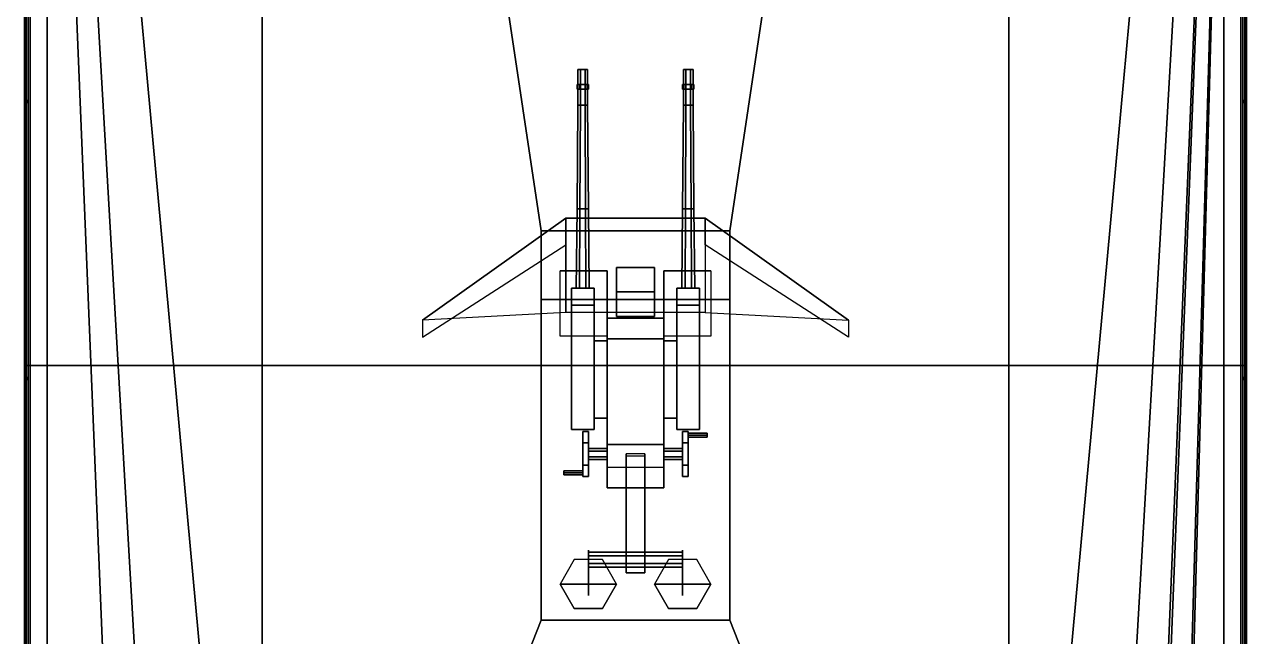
# Model space of a CAD drawing. Header units: millimetres. Extents: x -3.5 to 3.5, y -23.5 to 25.1.
# Drawn here: x -3.24 to 3.24, y 11.41 to 14.66 of the extents above; entities that cross this region are included whole.
import ezdxf

# ---------------------------------------------------------------- set-up
doc = ezdxf.new("R2010")
doc.units = ezdxf.units.MM
for name, color, linetype in [('gun', 1, 'Continuous'), ('railings', 6, 'Continuous'), ('sleeve', 5, 'Continuous'), ('superstructure', 3, 'Continuous'), ('turret', 2, 'Continuous')]:
    doc.layers.add(name, color=color, linetype=linetype)

msp = doc.modelspace()

# ---------------------------------------------------------------- linework, layer by layer
for points in [[(-2.8, 23.48, 1.46), (-3.24, 21.45, 1.46), (-1.98, 7.74, 1.46), (-1.98, 23.44, 1.46)], [(1.98, 23.44, 1.46), (1.98, 7.74, 1.46), (3.24, 21.45, 1.46), (2.8, 23.48, 1.46)], [(-3.24, 20.5995), (-3.24, -23.47), (-3.24, -23.47, 1.46), (-3.24, 21.45, 1.46)], [(-3.24, 21.45, 1.46), (-3.24, 21.45, 1.46), (-2.4113, 7.0945, 1.46), (-1.98, 7.74, 1.46)], [(-3.24, 21.45, 1.46), (-3.24, 21.45, 1.46), (-2.61, 6.0957, 1.46), (-2.4113, 7.0945, 1.46)], [(-3.24, 21.45, 1.46), (-3.24, -23.47, 1.46), (-2.61, 6.0957, 1.46)], [(3.24, 21.45, 1.46), (3.24, 21.45, 1.46), (1.98, 7.74, 1.46), (2.4113, 7.0945, 1.46)], [(3.24, -23.47, 1.46), (3.24, 21.45, 1.46), (2.38, -9.68, 1.46), (2.38, -22.5, 1.46)], [(3.24, 21.45, 1.46), (3.24, 21.45, 1.46), (2.42, -7.16, 1.46), (2.38, -9.68, 1.46)], [(3.24, 21.45, 1.46), (3.24, 21.45, 1.46), (2.4113, 7.0945, 1.46), (2.61, 6.0957, 1.46)], [(2.42, -7.16, 1.46), (3.24, 21.45, 1.46), (3.24, 21.45, 1.46), (2.42, 0.73, 1.46)], [(2.42, 0.73, 1.46), (2.42, 0.73, 1.46), (3.24, 21.45, 1.46), (2.61, 6.0957, 1.46)], [(3.24, 21.45, 1.46), (3.24, -23.47, 1.46), (3.24, -23.47), (3.24, 20.5995)], [(-3.24, 16.9, -0.87), (-3.24, 12.85, -1.19), (-3.24, 20.5995)], [(-3.24, 12.85, -1.19), (-3.24, -16.49, -1.19), (-3.24, -21.38, -0.39), (-3.24, 20.5995)], [(-3.24, 20.5995), (-3.24, -21.38, -0.39), (-3.24, -23.47)], [(3.24, 20.5995), (3.24, 20.5995), (3.24, 12.85, -1.19), (3.24, 16.9, -0.87)], [(3.24, 20.5995), (3.24, -21.38, -0.39), (3.24, -16.49, -1.19), (3.24, 12.85, -1.19)], [(3.24, -23.47), (3.24, -23.47), (3.24, -21.38, -0.39), (3.24, 20.5995)], [(-3.21, 16.9, -0.96), (-3.21, 12.85, -1.28), (-3.24, 12.85, -1.19), (-3.24, 16.9, -0.87)], [(-3.12, 16.9, -0.99), (-3.12, 12.85, -1.31), (-3.21, 12.85, -1.28), (-3.21, 16.9, -0.96)], [(3.12, 16.9, -0.99), (3.12, 12.85, -1.31), (-3.12, 12.85, -1.31), (-3.12, 16.9, -0.99)], [(3.21, 16.9, -0.96), (3.21, 12.85, -1.28), (3.12, 12.85, -1.31), (3.12, 16.9, -0.99)], [(3.24, 16.9, -0.87), (3.24, 12.85, -1.19), (3.21, 12.85, -1.28), (3.21, 16.9, -0.96)], [(-3.21, 12.85, -1.28), (-3.21, -16.49, -1.28), (-3.24, -16.49, -1.19), (-3.24, 12.85, -1.19)], [(-3.12, 12.85, -1.31), (-3.12, -16.49, -1.31), (-3.21, -16.49, -1.28), (-3.21, 12.85, -1.28)], [(3.12, 12.85, -1.31), (3.12, -16.49, -1.31), (-3.12, -16.49, -1.31), (-3.12, 12.85, -1.31)], [(3.21, 12.85, -1.28), (3.21, -16.49, -1.28), (3.12, -16.49, -1.31), (3.12, 12.85, -1.31)], [(3.24, 12.85, -1.19), (3.24, -16.49, -1.19), (3.21, -16.49, -1.28), (3.21, 12.85, -1.28)]]:
    msp.add_3dface(points)
at = {"layer": 'gun'}
for points in [[(-0.305, 14.42, 3.45), (-0.2925, 14.42, 3.4283), (-0.2925, 14.23, 3.4283), (-0.305, 14.23, 3.45)], [(-0.2675, 14.42, 3.4283), (-0.2925, 14.42, 3.4283), (-0.305, 14.42, 3.45), (-0.255, 14.42, 3.45)], [(-0.2925, 14.42, 3.4717), (-0.305, 14.42, 3.45), (-0.305, 14.23, 3.45), (-0.2925, 14.23, 3.4717)], [(-0.255, 14.42, 3.45), (-0.305, 14.42, 3.45), (-0.2925, 14.42, 3.4717), (-0.2675, 14.42, 3.4717)], [(-0.2925, 14.42, 3.1917), (-0.305, 14.42, 3.17), (-0.305, 14.23, 3.17), (-0.2925, 14.23, 3.1917)], [(-0.255, 14.42, 3.17), (-0.305, 14.42, 3.17), (-0.2925, 14.42, 3.1917), (-0.2675, 14.42, 3.1917)], [(-0.305, 14.42, 3.17), (-0.2925, 14.42, 3.1483), (-0.2925, 14.23, 3.1483), (-0.305, 14.23, 3.17)], [(-0.2675, 14.42, 3.1483), (-0.2925, 14.42, 3.1483), (-0.305, 14.42, 3.17), (-0.255, 14.42, 3.17)], [(-0.2675, 14.42, 3.4717), (-0.2925, 14.42, 3.4717), (-0.2925, 14.23, 3.4717), (-0.2675, 14.23, 3.4717)], [(-0.2925, 14.42, 3.4283), (-0.2675, 14.42, 3.4283), (-0.2675, 14.23, 3.4283), (-0.2925, 14.23, 3.4283)], [(-0.2925, 14.42, 3.1483), (-0.2675, 14.42, 3.1483), (-0.2675, 14.23, 3.1483), (-0.2925, 14.23, 3.1483)], [(-0.2675, 14.42, 3.1917), (-0.2925, 14.42, 3.1917), (-0.2925, 14.23, 3.1917), (-0.2675, 14.23, 3.1917)], [(-0.2675, 14.42, 3.4283), (-0.255, 14.42, 3.45), (-0.255, 14.23, 3.45), (-0.2675, 14.23, 3.4283)], [(-0.255, 14.42, 3.45), (-0.2675, 14.42, 3.4717), (-0.2675, 14.23, 3.4717), (-0.255, 14.23, 3.45)], [(-0.255, 14.42, 3.17), (-0.2675, 14.42, 3.1917), (-0.2675, 14.23, 3.1917), (-0.255, 14.23, 3.17)], [(-0.2675, 14.42, 3.1483), (-0.255, 14.42, 3.17), (-0.255, 14.23, 3.17), (-0.2675, 14.23, 3.1483)], [(0.305, 14.42, 3.45), (0.255, 14.42, 3.45), (0.2675, 14.42, 3.4717), (0.2925, 14.42, 3.4717)], [(0.2675, 14.42, 3.4717), (0.255, 14.42, 3.45), (0.255, 14.23, 3.45), (0.2675, 14.23, 3.4717)], [(0.2925, 14.42, 3.4283), (0.2675, 14.42, 3.4283), (0.255, 14.42, 3.45), (0.305, 14.42, 3.45)], [(0.255, 14.42, 3.45), (0.2675, 14.42, 3.4283), (0.2675, 14.23, 3.4283), (0.255, 14.23, 3.45)], [(0.2675, 14.42, 3.1917), (0.255, 14.42, 3.17), (0.255, 14.23, 3.17), (0.2675, 14.23, 3.1917)], [(0.305, 14.42, 3.17), (0.255, 14.42, 3.17), (0.2675, 14.42, 3.1917), (0.2925, 14.42, 3.1917)], [(0.255, 14.42, 3.17), (0.2675, 14.42, 3.1483), (0.2675, 14.23, 3.1483), (0.255, 14.23, 3.17)], [(0.2925, 14.42, 3.1483), (0.2675, 14.42, 3.1483), (0.255, 14.42, 3.17), (0.305, 14.42, 3.17)], [(0.2675, 14.42, 3.4283), (0.2925, 14.42, 3.4283), (0.2925, 14.23, 3.4283), (0.2675, 14.23, 3.4283)], [(0.2675, 14.42, 3.1483), (0.2925, 14.42, 3.1483), (0.2925, 14.23, 3.1483), (0.2675, 14.23, 3.1483)], [(0.2925, 14.42, 3.1917), (0.2675, 14.42, 3.1917), (0.2675, 14.23, 3.1917), (0.2925, 14.23, 3.1917)], [(0.2925, 14.42, 3.4717), (0.2675, 14.42, 3.4717), (0.2675, 14.23, 3.4717), (0.2925, 14.23, 3.4717)], [(0.305, 14.42, 3.45), (0.2925, 14.42, 3.4717), (0.2925, 14.23, 3.4717), (0.305, 14.23, 3.45)], [(0.2925, 14.42, 3.4283), (0.305, 14.42, 3.45), (0.305, 14.23, 3.45), (0.2925, 14.23, 3.4283)], [(0.305, 14.42, 3.17), (0.2925, 14.42, 3.1917), (0.2925, 14.23, 3.1917), (0.305, 14.23, 3.17)], [(0.2925, 14.42, 3.1483), (0.305, 14.42, 3.17), (0.305, 14.23, 3.17), (0.2925, 14.23, 3.1483)], [(-0.31, 14.34, 3.45), (-0.295, 14.34, 3.424), (-0.295, 14.315, 3.424), (-0.31, 14.315, 3.45)], [(-0.265, 14.34, 3.424), (-0.295, 14.34, 3.424), (-0.31, 14.34, 3.45), (-0.25, 14.34, 3.45)], [(-0.295, 14.34, 3.476), (-0.31, 14.34, 3.45), (-0.31, 14.315, 3.45), (-0.295, 14.315, 3.476)], [(-0.25, 14.34, 3.45), (-0.31, 14.34, 3.45), (-0.295, 14.34, 3.476), (-0.265, 14.34, 3.476)], [(-0.295, 14.34, 3.196), (-0.31, 14.34, 3.17), (-0.31, 14.315, 3.17), (-0.295, 14.315, 3.196)], [(-0.25, 14.34, 3.17), (-0.31, 14.34, 3.17), (-0.295, 14.34, 3.196), (-0.265, 14.34, 3.196)], [(-0.31, 14.34, 3.17), (-0.295, 14.34, 3.144), (-0.295, 14.315, 3.144), (-0.31, 14.315, 3.17)], [(-0.265, 14.34, 3.144), (-0.295, 14.34, 3.144), (-0.31, 14.34, 3.17), (-0.25, 14.34, 3.17)], [(-0.265, 14.34, 3.476), (-0.295, 14.34, 3.476), (-0.295, 14.315, 3.476), (-0.265, 14.315, 3.476)], [(-0.295, 14.34, 3.424), (-0.265, 14.34, 3.424), (-0.265, 14.315, 3.424), (-0.295, 14.315, 3.424)], [(-0.295, 14.34, 3.144), (-0.265, 14.34, 3.144), (-0.265, 14.315, 3.144), (-0.295, 14.315, 3.144)], [(-0.265, 14.34, 3.196), (-0.295, 14.34, 3.196), (-0.295, 14.315, 3.196), (-0.265, 14.315, 3.196)], [(-0.265, 14.34, 3.424), (-0.25, 14.34, 3.45), (-0.25, 14.315, 3.45), (-0.265, 14.315, 3.424)], [(-0.25, 14.34, 3.45), (-0.265, 14.34, 3.476), (-0.265, 14.315, 3.476), (-0.25, 14.315, 3.45)], [(-0.25, 14.34, 3.17), (-0.265, 14.34, 3.196), (-0.265, 14.315, 3.196), (-0.25, 14.315, 3.17)], [(-0.265, 14.34, 3.144), (-0.25, 14.34, 3.17), (-0.25, 14.315, 3.17), (-0.265, 14.315, 3.144)], [(0.31, 14.34, 3.45), (0.25, 14.34, 3.45), (0.265, 14.34, 3.476), (0.295, 14.34, 3.476)], [(0.265, 14.34, 3.476), (0.25, 14.34, 3.45), (0.25, 14.315, 3.45), (0.265, 14.315, 3.476)], [(0.295, 14.34, 3.424), (0.265, 14.34, 3.424), (0.25, 14.34, 3.45), (0.31, 14.34, 3.45)], [(0.25, 14.34, 3.45), (0.265, 14.34, 3.424), (0.265, 14.315, 3.424), (0.25, 14.315, 3.45)], [(0.265, 14.34, 3.196), (0.25, 14.34, 3.17), (0.25, 14.315, 3.17), (0.265, 14.315, 3.196)], [(0.31, 14.34, 3.17), (0.25, 14.34, 3.17), (0.265, 14.34, 3.196), (0.295, 14.34, 3.196)], [(0.25, 14.34, 3.17), (0.265, 14.34, 3.144), (0.265, 14.315, 3.144), (0.25, 14.315, 3.17)], [(0.295, 14.34, 3.144), (0.265, 14.34, 3.144), (0.25, 14.34, 3.17), (0.31, 14.34, 3.17)], [(0.265, 14.34, 3.424), (0.295, 14.34, 3.424), (0.295, 14.315, 3.424), (0.265, 14.315, 3.424)], [(0.265, 14.34, 3.144), (0.295, 14.34, 3.144), (0.295, 14.315, 3.144), (0.265, 14.315, 3.144)], [(0.295, 14.34, 3.196), (0.265, 14.34, 3.196), (0.265, 14.315, 3.196), (0.295, 14.315, 3.196)], [(0.295, 14.34, 3.476), (0.265, 14.34, 3.476), (0.265, 14.315, 3.476), (0.295, 14.315, 3.476)], [(0.31, 14.34, 3.45), (0.295, 14.34, 3.476), (0.295, 14.315, 3.476), (0.31, 14.315, 3.45)], [(0.295, 14.34, 3.424), (0.31, 14.34, 3.45), (0.31, 14.315, 3.45), (0.295, 14.315, 3.424)], [(0.31, 14.34, 3.17), (0.295, 14.34, 3.196), (0.295, 14.315, 3.196), (0.31, 14.315, 3.17)], [(0.295, 14.34, 3.144), (0.31, 14.34, 3.17), (0.31, 14.315, 3.17), (0.295, 14.315, 3.144)], [(-0.25, 14.315, 3.45), (-0.31, 14.315, 3.45), (-0.295, 14.315, 3.424), (-0.265, 14.315, 3.424)], [(-0.265, 14.315, 3.476), (-0.295, 14.315, 3.476), (-0.31, 14.315, 3.45), (-0.25, 14.315, 3.45)], [(-0.265, 14.315, 3.196), (-0.295, 14.315, 3.196), (-0.31, 14.315, 3.17), (-0.25, 14.315, 3.17)], [(-0.25, 14.315, 3.17), (-0.31, 14.315, 3.17), (-0.295, 14.315, 3.144), (-0.265, 14.315, 3.144)], [(0.295, 14.315, 3.476), (0.265, 14.315, 3.476), (0.25, 14.315, 3.45), (0.31, 14.315, 3.45)], [(0.31, 14.315, 3.45), (0.25, 14.315, 3.45), (0.265, 14.315, 3.424), (0.295, 14.315, 3.424)], [(0.295, 14.315, 3.196), (0.265, 14.315, 3.196), (0.25, 14.315, 3.17), (0.31, 14.315, 3.17)], [(0.31, 14.315, 3.17), (0.25, 14.315, 3.17), (0.265, 14.315, 3.144), (0.295, 14.315, 3.144)], [(-0.295, 13.68, 3.424), (-0.31, 13.68, 3.45), (-0.305, 14.23, 3.45), (-0.2925, 14.23, 3.4283)], [(-0.31, 13.68, 3.45), (-0.295, 13.68, 3.476), (-0.2925, 14.23, 3.4717), (-0.305, 14.23, 3.45)], [(-0.31, 13.68, 3.17), (-0.295, 13.68, 3.196), (-0.2925, 14.23, 3.1917), (-0.305, 14.23, 3.17)], [(-0.295, 13.68, 3.144), (-0.31, 13.68, 3.17), (-0.305, 14.23, 3.17), (-0.2925, 14.23, 3.1483)], [(-0.295, 13.68, 3.476), (-0.265, 13.68, 3.476), (-0.2675, 14.23, 3.4717), (-0.2925, 14.23, 3.4717)], [(-0.265, 13.68, 3.424), (-0.295, 13.68, 3.424), (-0.2925, 14.23, 3.4283), (-0.2675, 14.23, 3.4283)], [(-0.265, 13.68, 3.144), (-0.295, 13.68, 3.144), (-0.2925, 14.23, 3.1483), (-0.2675, 14.23, 3.1483)], [(-0.295, 13.68, 3.196), (-0.265, 13.68, 3.196), (-0.2675, 14.23, 3.1917), (-0.2925, 14.23, 3.1917)], [(-0.25, 13.68, 3.45), (-0.265, 13.68, 3.424), (-0.2675, 14.23, 3.4283), (-0.255, 14.23, 3.45)], [(-0.265, 13.68, 3.476), (-0.25, 13.68, 3.45), (-0.255, 14.23, 3.45), (-0.2675, 14.23, 3.4717)], [(-0.265, 13.68, 3.196), (-0.25, 13.68, 3.17), (-0.255, 14.23, 3.17), (-0.2675, 14.23, 3.1917)], [(-0.25, 13.68, 3.17), (-0.265, 13.68, 3.144), (-0.2675, 14.23, 3.1483), (-0.255, 14.23, 3.17)], [(0.25, 13.68, 3.45), (0.265, 13.68, 3.476), (0.2675, 14.23, 3.4717), (0.255, 14.23, 3.45)], [(0.265, 13.68, 3.424), (0.25, 13.68, 3.45), (0.255, 14.23, 3.45), (0.2675, 14.23, 3.4283)], [(0.25, 13.68, 3.17), (0.265, 13.68, 3.196), (0.2675, 14.23, 3.1917), (0.255, 14.23, 3.17)], [(0.265, 13.68, 3.144), (0.25, 13.68, 3.17), (0.255, 14.23, 3.17), (0.2675, 14.23, 3.1483)], [(0.295, 13.68, 3.424), (0.265, 13.68, 3.424), (0.2675, 14.23, 3.4283), (0.2925, 14.23, 3.4283)], [(0.295, 13.68, 3.144), (0.265, 13.68, 3.144), (0.2675, 14.23, 3.1483), (0.2925, 14.23, 3.1483)], [(0.265, 13.68, 3.196), (0.295, 13.68, 3.196), (0.2925, 14.23, 3.1917), (0.2675, 14.23, 3.1917)], [(0.265, 13.68, 3.476), (0.295, 13.68, 3.476), (0.2925, 14.23, 3.4717), (0.2675, 14.23, 3.4717)], [(0.295, 13.68, 3.476), (0.31, 13.68, 3.45), (0.305, 14.23, 3.45), (0.2925, 14.23, 3.4717)], [(0.31, 13.68, 3.45), (0.295, 13.68, 3.424), (0.2925, 14.23, 3.4283), (0.305, 14.23, 3.45)], [(0.295, 13.68, 3.196), (0.31, 13.68, 3.17), (0.305, 14.23, 3.17), (0.2925, 14.23, 3.1917)], [(0.31, 13.68, 3.17), (0.295, 13.68, 3.144), (0.2925, 14.23, 3.1483), (0.305, 14.23, 3.17)], [(-0.31, 13.68, 3.45), (-0.295, 13.68, 3.424), (-0.2975, 13.26, 3.4197), (-0.315, 13.26, 3.45)], [(-0.295, 13.68, 3.476), (-0.31, 13.68, 3.45), (-0.315, 13.26, 3.45), (-0.2975, 13.26, 3.4803)], [(-0.295, 13.68, 3.196), (-0.31, 13.68, 3.17), (-0.315, 13.26, 3.17), (-0.2975, 13.26, 3.2003)], [(-0.31, 13.68, 3.17), (-0.295, 13.68, 3.144), (-0.2975, 13.26, 3.1397), (-0.315, 13.26, 3.17)], [(-0.265, 13.68, 3.476), (-0.295, 13.68, 3.476), (-0.2975, 13.26, 3.4803), (-0.2625, 13.26, 3.4803)], [(-0.295, 13.68, 3.424), (-0.265, 13.68, 3.424), (-0.2625, 13.26, 3.4197), (-0.2975, 13.26, 3.4197)], [(-0.295, 13.68, 3.144), (-0.265, 13.68, 3.144), (-0.2625, 13.26, 3.1397), (-0.2975, 13.26, 3.1397)], [(-0.265, 13.68, 3.196), (-0.295, 13.68, 3.196), (-0.2975, 13.26, 3.2003), (-0.2625, 13.26, 3.2003)], [(-0.265, 13.68, 3.424), (-0.25, 13.68, 3.45), (-0.245, 13.26, 3.45), (-0.2625, 13.26, 3.4197)], [(-0.25, 13.68, 3.45), (-0.265, 13.68, 3.476), (-0.2625, 13.26, 3.4803), (-0.245, 13.26, 3.45)], [(-0.25, 13.68, 3.17), (-0.265, 13.68, 3.196), (-0.2625, 13.26, 3.2003), (-0.245, 13.26, 3.17)], [(-0.265, 13.68, 3.144), (-0.25, 13.68, 3.17), (-0.245, 13.26, 3.17), (-0.2625, 13.26, 3.1397)], [(0.265, 13.68, 3.476), (0.25, 13.68, 3.45), (0.245, 13.26, 3.45), (0.2625, 13.26, 3.4803)], [(0.25, 13.68, 3.45), (0.265, 13.68, 3.424), (0.2625, 13.26, 3.4197), (0.245, 13.26, 3.45)], [(0.265, 13.68, 3.196), (0.25, 13.68, 3.17), (0.245, 13.26, 3.17), (0.2625, 13.26, 3.2003)], [(0.25, 13.68, 3.17), (0.265, 13.68, 3.144), (0.2625, 13.26, 3.1397), (0.245, 13.26, 3.17)], [(0.265, 13.68, 3.424), (0.295, 13.68, 3.424), (0.2975, 13.26, 3.4197), (0.2625, 13.26, 3.4197)], [(0.265, 13.68, 3.144), (0.295, 13.68, 3.144), (0.2975, 13.26, 3.1397), (0.2625, 13.26, 3.1397)], [(0.295, 13.68, 3.196), (0.265, 13.68, 3.196), (0.2625, 13.26, 3.2003), (0.2975, 13.26, 3.2003)], [(0.295, 13.68, 3.476), (0.265, 13.68, 3.476), (0.2625, 13.26, 3.4803), (0.2975, 13.26, 3.4803)], [(0.31, 13.68, 3.45), (0.295, 13.68, 3.476), (0.2975, 13.26, 3.4803), (0.315, 13.26, 3.45)], [(0.295, 13.68, 3.424), (0.31, 13.68, 3.45), (0.315, 13.26, 3.45), (0.2975, 13.26, 3.4197)], [(0.31, 13.68, 3.17), (0.295, 13.68, 3.196), (0.2975, 13.26, 3.2003), (0.315, 13.26, 3.17)], [(0.295, 13.68, 3.144), (0.31, 13.68, 3.17), (0.315, 13.26, 3.17), (0.2975, 13.26, 3.1397)]]:
    msp.add_3dface(points, dxfattribs=at)
at = {"layer": 'railings'}
for points in [[(-3.23, -23.46, 2.34), (-3.24, -23.47, 2.35), (-3.24, 21.45, 2.35), (-3.23, 21.45, 2.34)], [(-3.24, -23.47, 2.35), (-3.23, -23.46, 2.36), (-3.23, 21.45, 2.36), (-3.24, 21.45, 2.35)], [(-3.24, -23.47, 1.94), (-3.23, -23.46, 1.95), (-3.23, 21.45, 1.95), (-3.24, 21.45, 1.94)], [(-3.23, -23.46, 1.93), (-3.24, -23.47, 1.94), (-3.24, 21.45, 1.94), (-3.23, 21.45, 1.93)], [(-3.22, -23.45, 2.35), (-3.23, -23.46, 2.34), (-3.23, 21.45, 2.34), (-3.22, 21.45, 2.35)], [(-3.23, -23.46, 2.36), (-3.22, -23.45, 2.35), (-3.22, 21.45, 2.35), (-3.23, 21.45, 2.36)], [(-3.22, -23.45, 1.94), (-3.23, -23.46, 1.93), (-3.23, 21.45, 1.93), (-3.22, 21.45, 1.94)], [(-3.23, -23.46, 1.95), (-3.22, -23.45, 1.94), (-3.22, 21.45, 1.94), (-3.23, 21.45, 1.95)], [(3.22, -23.45, 2.35), (3.23, -23.46, 2.36), (3.23, 21.45, 2.36), (3.22, 21.45, 2.35)], [(3.23, -23.46, 2.34), (3.22, -23.45, 2.35), (3.22, 21.45, 2.35), (3.23, 21.45, 2.34)], [(3.22, -23.45, 1.94), (3.23, -23.46, 1.95), (3.23, 21.45, 1.95), (3.22, 21.45, 1.94)], [(3.23, -23.46, 1.93), (3.22, -23.45, 1.94), (3.22, 21.45, 1.94), (3.23, 21.45, 1.93)], [(3.23, -23.46, 2.36), (3.24, -23.47, 2.35), (3.24, 21.45, 2.35), (3.23, 21.45, 2.36)], [(3.24, -23.47, 2.35), (3.23, -23.46, 2.34), (3.23, 21.45, 2.34), (3.24, 21.45, 2.35)], [(3.23, -23.46, 1.95), (3.24, -23.47, 1.94), (3.24, 21.45, 1.94), (3.23, 21.45, 1.95)], [(3.24, -23.47, 1.94), (3.23, -23.46, 1.93), (3.23, 21.45, 1.93), (3.24, 21.45, 1.94)], [(-3.23, 14.26, 1.46), (-3.24, 14.25, 1.46), (-3.24, 14.25, 2.35), (-3.23, 14.26, 2.34)], [(-3.22, 14.25, 1.46), (-3.23, 14.26, 1.46), (-3.23, 14.26, 2.34), (-3.22, 14.25, 2.35)], [(3.22, 14.25, 2.35), (3.23, 14.26, 2.34), (3.23, 14.26, 1.46), (3.22, 14.25, 1.46)], [(3.23, 14.26, 2.34), (3.24, 14.25, 2.35), (3.24, 14.25, 1.46), (3.23, 14.26, 1.46)], [(-3.24, 14.25, 1.46), (-3.23, 14.24, 1.46), (-3.23, 14.24, 2.34), (-3.24, 14.25, 2.35)], [(-3.23, 14.24, 1.46), (-3.22, 14.25, 1.46), (-3.22, 14.25, 2.35), (-3.23, 14.24, 2.34)], [(3.23, 14.24, 2.34), (3.22, 14.25, 2.35), (3.22, 14.25, 1.46), (3.23, 14.24, 1.46)], [(3.24, 14.25, 2.35), (3.23, 14.24, 2.34), (3.23, 14.24, 1.46), (3.24, 14.25, 1.46)], [(-3.23, 12.79, 1.46), (-3.24, 12.78, 1.46), (-3.24, 12.78, 2.35), (-3.23, 12.79, 2.34)], [(-3.24, 12.78, 1.46), (-3.23, 12.77, 1.46), (-3.23, 12.77, 2.34), (-3.24, 12.78, 2.35)], [(-3.22, 12.78, 1.46), (-3.23, 12.79, 1.46), (-3.23, 12.79, 2.34), (-3.22, 12.78, 2.35)], [(-3.23, 12.77, 1.46), (-3.22, 12.78, 1.46), (-3.22, 12.78, 2.35), (-3.23, 12.77, 2.34)], [(3.22, 12.78, 2.35), (3.23, 12.79, 2.34), (3.23, 12.79, 1.46), (3.22, 12.78, 1.46)], [(3.23, 12.77, 2.34), (3.22, 12.78, 2.35), (3.22, 12.78, 1.46), (3.23, 12.77, 1.46)], [(3.23, 12.79, 2.34), (3.24, 12.78, 2.35), (3.24, 12.78, 1.46), (3.23, 12.79, 1.46)], [(3.24, 12.78, 2.35), (3.23, 12.77, 2.34), (3.23, 12.77, 1.46), (3.24, 12.78, 1.46)]]:
    msp.add_3dface(points, dxfattribs=at)
at = {"layer": 'sleeve'}
for points in [[(-0.15, 13.3513, 3.5249), (-0.15, 13.3513, 3.0351), (-0.4, 13.3513, 3.0351), (-0.4, 13.3513, 3.5249)], [(-0.15, 13.3513, 3.0351), (-0.15, 13.0049, 2.6887), (-0.4, 13.0049, 2.6887), (-0.4, 13.3513, 3.0351)], [(-0.15, 13.35, 3.5249), (-0.15, 13.3513, 3.0351), (-0.15, 12.34, 3.0351), (-0.15, 12.34, 3.5249)], [(-0.15, 13.3513, 3.0351), (-0.15, 13.0049, 2.6887), (-0.15, 12.34, 2.99), (-0.15, 12.34, 3.0351)], [(0.15, 13.35, 3.5249), (0.15, 13.3513, 3.0351), (0.15, 12.34, 3.0351), (0.15, 12.34, 3.5249)], [(0.15, 13.3513, 3.0351), (0.15, 13.0049, 2.6887), (0.15, 12.34, 2.99), (0.15, 12.34, 3.0351)], [(0.4, 13.3513, 3.5249), (0.4, 13.3513, 3.0351), (0.15, 13.3513, 3.0351), (0.15, 13.3513, 3.5249)], [(0.4, 13.3513, 3.0351), (0.4, 13.0049, 2.6887), (0.15, 13.0049, 2.6887), (0.15, 13.3513, 3.0351)], [(-0.34, 13.26, 3.48), (-0.34, 13.17, 3.52), (-0.22, 13.17, 3.52), (-0.22, 13.26, 3.48)], [(-0.22, 13.26, 3.42), (-0.22, 13.17, 3.37), (-0.34, 13.17, 3.37), (-0.34, 13.26, 3.42)], [(-0.34, 13.26, 3.42), (-0.34, 13.17, 3.37), (-0.34, 13.17, 3.52), (-0.34, 13.26, 3.48)], [(-0.22, 13.26, 3.48), (-0.22, 13.26, 3.42), (-0.34, 13.26, 3.42), (-0.34, 13.26, 3.48)], [(-0.34, 13.26, 3.14), (-0.34, 13.17, 3.09), (-0.34, 13.17, 3.24), (-0.34, 13.26, 3.2)], [(-0.22, 13.26, 3.2), (-0.22, 13.26, 3.14), (-0.34, 13.26, 3.14), (-0.34, 13.26, 3.2)], [(-0.22, 13.26, 3.14), (-0.22, 13.17, 3.09), (-0.34, 13.17, 3.09), (-0.34, 13.26, 3.14)], [(-0.34, 13.26, 3.2), (-0.34, 13.17, 3.24), (-0.22, 13.17, 3.24), (-0.22, 13.26, 3.2)], [(-0.22, 13.17, 3.52), (-0.22, 13.17, 3.37), (-0.22, 13.26, 3.42), (-0.22, 13.26, 3.48)], [(-0.22, 13.17, 3.24), (-0.22, 13.17, 3.09), (-0.22, 13.26, 3.14), (-0.22, 13.26, 3.2)], [(0.34, 13.26, 3.48), (0.34, 13.26, 3.42), (0.22, 13.26, 3.42), (0.22, 13.26, 3.48)], [(0.22, 13.26, 3.42), (0.22, 13.17, 3.37), (0.22, 13.17, 3.52), (0.22, 13.26, 3.48)], [(0.34, 13.26, 3.42), (0.34, 13.17, 3.37), (0.22, 13.17, 3.37), (0.22, 13.26, 3.42)], [(0.22, 13.26, 3.14), (0.22, 13.17, 3.09), (0.22, 13.17, 3.24), (0.22, 13.26, 3.2)], [(0.34, 13.26, 3.2), (0.34, 13.26, 3.14), (0.22, 13.26, 3.14), (0.22, 13.26, 3.2)], [(0.34, 13.26, 3.14), (0.34, 13.17, 3.09), (0.22, 13.17, 3.09), (0.22, 13.26, 3.14)], [(0.22, 13.26, 3.2), (0.22, 13.17, 3.24), (0.34, 13.17, 3.24), (0.34, 13.26, 3.2)], [(0.22, 13.26, 3.48), (0.22, 13.17, 3.52), (0.34, 13.17, 3.52), (0.34, 13.26, 3.48)], [(0.34, 13.17, 3.52), (0.34, 13.17, 3.37), (0.34, 13.26, 3.42), (0.34, 13.26, 3.48)], [(0.34, 13.17, 3.24), (0.34, 13.17, 3.09), (0.34, 13.26, 3.14), (0.34, 13.26, 3.2)], [(-0.34, 13.17, 3.52), (-0.34, 12.51, 3.52), (-0.22, 12.51, 3.52), (-0.22, 13.17, 3.52)], [(-0.22, 13.17, 3.37), (-0.22, 12.51, 3.37), (-0.34, 12.51, 3.37), (-0.34, 13.17, 3.37)], [(-0.34, 13.17, 3.37), (-0.34, 12.51, 3.37), (-0.34, 12.51, 3.52), (-0.34, 13.17, 3.52)], [(-0.34, 13.17, 3.09), (-0.34, 12.51, 3.09), (-0.34, 12.51, 3.24), (-0.34, 13.17, 3.24)], [(-0.22, 13.17, 3.09), (-0.22, 12.51, 3.09), (-0.34, 12.51, 3.09), (-0.34, 13.17, 3.09)], [(-0.34, 13.17, 3.24), (-0.34, 12.51, 3.24), (-0.22, 12.51, 3.24), (-0.22, 13.17, 3.24)], [(-0.22, 12.51, 3.52), (-0.22, 12.51, 3.37), (-0.22, 13.17, 3.37), (-0.22, 13.17, 3.52)], [(-0.22, 12.51, 3.24), (-0.22, 12.51, 3.09), (-0.22, 13.17, 3.09), (-0.22, 13.17, 3.24)], [(0.22, 13.17, 3.37), (0.22, 12.51, 3.37), (0.22, 12.51, 3.52), (0.22, 13.17, 3.52)], [(0.34, 13.17, 3.37), (0.34, 12.51, 3.37), (0.22, 12.51, 3.37), (0.22, 13.17, 3.37)], [(0.22, 13.17, 3.09), (0.22, 12.51, 3.09), (0.22, 12.51, 3.24), (0.22, 13.17, 3.24)], [(0.34, 13.17, 3.09), (0.34, 12.51, 3.09), (0.22, 12.51, 3.09), (0.22, 13.17, 3.09)], [(0.22, 13.17, 3.24), (0.22, 12.51, 3.24), (0.34, 12.51, 3.24), (0.34, 13.17, 3.24)], [(0.22, 13.17, 3.52), (0.22, 12.51, 3.52), (0.34, 12.51, 3.52), (0.34, 13.17, 3.52)], [(0.34, 12.51, 3.52), (0.34, 12.51, 3.37), (0.34, 13.17, 3.37), (0.34, 13.17, 3.52)], [(0.34, 12.51, 3.24), (0.34, 12.51, 3.09), (0.34, 13.17, 3.09), (0.34, 13.17, 3.24)], [(-0.15, 12.98, 3.5), (-0.15, 12.98, 3.39), (-0.22, 12.98, 3.39), (-0.22, 12.98, 3.5)], [(-0.15, 12.98, 3.39), (-0.15, 12.57, 3.39), (-0.22, 12.57, 3.39), (-0.22, 12.98, 3.39)], [(-0.22, 12.98, 3.5), (-0.22, 12.57, 3.5), (-0.15, 12.57, 3.5), (-0.15, 12.98, 3.5)], [(-0.15, 12.98, 3.22), (-0.15, 12.98, 3.11), (-0.22, 12.98, 3.11), (-0.22, 12.98, 3.22)], [(-0.15, 12.98, 3.11), (-0.15, 12.57, 3.11), (-0.22, 12.57, 3.11), (-0.22, 12.98, 3.11)], [(-0.22, 12.98, 3.22), (-0.22, 12.57, 3.22), (-0.15, 12.57, 3.22), (-0.15, 12.98, 3.22)], [(0.22, 12.98, 3.5), (0.22, 12.98, 3.39), (0.15, 12.98, 3.39), (0.15, 12.98, 3.5)], [(0.15, 12.98, 3.5), (0.15, 12.57, 3.5), (0.22, 12.57, 3.5), (0.22, 12.98, 3.5)], [(0.22, 12.98, 3.39), (0.22, 12.57, 3.39), (0.15, 12.57, 3.39), (0.15, 12.98, 3.39)], [(0.22, 12.98, 3.22), (0.22, 12.98, 3.11), (0.15, 12.98, 3.11), (0.15, 12.98, 3.22)], [(0.22, 12.98, 3.11), (0.22, 12.57, 3.11), (0.15, 12.57, 3.11), (0.15, 12.98, 3.11)], [(0.15, 12.98, 3.22), (0.15, 12.57, 3.22), (0.22, 12.57, 3.22), (0.22, 12.98, 3.22)], [(-0.34, 12.51, 3.52), (-0.34, 12.51, 3.37), (-0.22, 12.51, 3.37), (-0.22, 12.51, 3.52)], [(-0.34, 12.51, 3.24), (-0.34, 12.51, 3.09), (-0.22, 12.51, 3.09), (-0.22, 12.51, 3.24)], [(-0.22, 12.57, 3.5), (-0.22, 12.57, 3.39), (-0.15, 12.57, 3.39), (-0.15, 12.57, 3.5)], [(-0.22, 12.57, 3.22), (-0.22, 12.57, 3.11), (-0.15, 12.57, 3.11), (-0.15, 12.57, 3.22)], [(0.15, 12.57, 3.5), (0.15, 12.57, 3.39), (0.22, 12.57, 3.39), (0.22, 12.57, 3.5)], [(0.15, 12.57, 3.22), (0.15, 12.57, 3.11), (0.22, 12.57, 3.11), (0.22, 12.57, 3.22)], [(0.22, 12.51, 3.52), (0.22, 12.51, 3.37), (0.34, 12.51, 3.37), (0.34, 12.51, 3.52)], [(0.22, 12.51, 3.24), (0.22, 12.51, 3.09), (0.34, 12.51, 3.09), (0.34, 12.51, 3.24)], [(-0.25, 12.44, 3.5939), (-0.25, 12.5, 3.49), (-0.28, 12.5, 3.49), (-0.28, 12.44, 3.5939)], [(-0.25, 12.5, 3.49), (-0.25, 12.44, 3.3861), (-0.28, 12.44, 3.3861), (-0.28, 12.5, 3.49)], [(-0.28, 12.32, 3.3861), (-0.28, 12.44, 3.5939), (-0.28, 12.5, 3.49), (-0.28, 12.44, 3.3861)], [(-0.25, 12.44, 3.3861), (-0.25, 12.5, 3.49), (-0.25, 12.44, 3.5939), (-0.25, 12.32, 3.3861)], [(0.25, 12.44, 3.3861), (0.25, 12.32, 3.5939), (0.25, 12.44, 3.5939), (0.25, 12.5, 3.49)], [(0.25, 12.44, 3.3861), (0.25, 12.5, 3.49), (0.28, 12.5, 3.49), (0.28, 12.44, 3.3861)], [(0.25, 12.5, 3.49), (0.25, 12.44, 3.5939), (0.28, 12.44, 3.5939), (0.28, 12.5, 3.49)], [(0.28, 12.5, 3.49), (0.28, 12.44, 3.5939), (0.28, 12.32, 3.5939), (0.28, 12.44, 3.3861)], [(0.28, 12.48, 3.48), (0.28, 12.49, 3.49), (0.38, 12.49, 3.49), (0.38, 12.48, 3.48)], [(0.28, 12.49, 3.49), (0.28, 12.48, 3.5), (0.38, 12.48, 3.5), (0.38, 12.49, 3.49)], [(0.28, 12.47, 3.49), (0.28, 12.48, 3.48), (0.38, 12.48, 3.48), (0.38, 12.47, 3.49)], [(0.28, 12.48, 3.5), (0.28, 12.47, 3.49), (0.38, 12.47, 3.49), (0.38, 12.48, 3.5)], [(0.38, 12.49, 3.49), (0.38, 12.48, 3.5), (0.38, 12.47, 3.49), (0.38, 12.48, 3.48)], [(-0.25, 12.32, 3.5939), (-0.25, 12.44, 3.5939), (-0.28, 12.44, 3.5939), (-0.28, 12.32, 3.5939)], [(-0.25, 12.44, 3.3861), (-0.25, 12.32, 3.3861), (-0.28, 12.32, 3.3861), (-0.28, 12.44, 3.3861)], [(-0.28, 12.26, 3.49), (-0.28, 12.32, 3.5939), (-0.28, 12.44, 3.5939), (-0.28, 12.32, 3.3861)], [(-0.25, 12.32, 3.3861), (-0.25, 12.44, 3.5939), (-0.25, 12.32, 3.5939), (-0.25, 12.26, 3.49)], [(-0.15, 12.395, 3.516), (-0.15, 12.41, 3.49), (-0.25, 12.41, 3.49), (-0.25, 12.395, 3.516)], [(-0.15, 12.41, 3.49), (-0.15, 12.395, 3.464), (-0.25, 12.395, 3.464), (-0.25, 12.41, 3.49)], [(-0.15, 12.365, 3.516), (-0.15, 12.395, 3.516), (-0.25, 12.395, 3.516), (-0.25, 12.365, 3.516)], [(-0.15, 12.395, 3.464), (-0.15, 12.365, 3.464), (-0.25, 12.365, 3.464), (-0.25, 12.395, 3.464)], [(0.15, 12.395, 3.464), (0.15, 12.41, 3.49), (0.25, 12.41, 3.49), (0.25, 12.395, 3.464)], [(0.15, 12.41, 3.49), (0.15, 12.395, 3.516), (0.25, 12.395, 3.516), (0.25, 12.41, 3.49)], [(0.15, 12.365, 3.464), (0.15, 12.395, 3.464), (0.25, 12.395, 3.464), (0.25, 12.365, 3.464)], [(0.15, 12.395, 3.516), (0.15, 12.365, 3.516), (0.25, 12.365, 3.516), (0.25, 12.395, 3.516)], [(0.25, 12.32, 3.3861), (0.25, 12.26, 3.49), (0.25, 12.32, 3.5939), (0.25, 12.44, 3.3861)], [(0.25, 12.32, 3.3861), (0.25, 12.44, 3.3861), (0.28, 12.44, 3.3861), (0.28, 12.32, 3.3861)], [(0.25, 12.44, 3.5939), (0.25, 12.32, 3.5939), (0.28, 12.32, 3.5939), (0.28, 12.44, 3.5939)], [(0.28, 12.44, 3.3861), (0.28, 12.32, 3.5939), (0.28, 12.26, 3.49), (0.28, 12.32, 3.3861)], [(-0.25, 12.26, 3.49), (-0.25, 12.32, 3.5939), (-0.28, 12.32, 3.5939), (-0.28, 12.26, 3.49)], [(-0.25, 12.32, 3.3861), (-0.25, 12.26, 3.49), (-0.28, 12.26, 3.49), (-0.28, 12.32, 3.3861)], [(-0.15, 12.35, 3.49), (-0.15, 12.365, 3.516), (-0.25, 12.365, 3.516), (-0.25, 12.35, 3.49)], [(-0.15, 12.365, 3.464), (-0.15, 12.35, 3.49), (-0.25, 12.35, 3.49), (-0.25, 12.365, 3.464)], [(0.15, 12.35, 3.49), (0.15, 12.365, 3.464), (0.25, 12.365, 3.464), (0.25, 12.35, 3.49)], [(0.15, 12.365, 3.516), (0.15, 12.35, 3.49), (0.25, 12.35, 3.49), (0.25, 12.365, 3.516)], [(0.25, 12.26, 3.49), (0.25, 12.32, 3.3861), (0.28, 12.32, 3.3861), (0.28, 12.26, 3.49)], [(0.25, 12.32, 3.5939), (0.25, 12.26, 3.49), (0.28, 12.26, 3.49), (0.28, 12.32, 3.5939)], [(-0.28, 12.28, 3.5), (-0.28, 12.29, 3.49), (-0.38, 12.29, 3.49), (-0.38, 12.28, 3.5)], [(-0.28, 12.29, 3.49), (-0.28, 12.28, 3.48), (-0.38, 12.28, 3.48), (-0.38, 12.29, 3.49)], [(-0.38, 12.27, 3.49), (-0.38, 12.28, 3.5), (-0.38, 12.29, 3.49), (-0.38, 12.28, 3.48)], [(-0.28, 12.27, 3.49), (-0.28, 12.28, 3.5), (-0.38, 12.28, 3.5), (-0.38, 12.27, 3.49)], [(-0.28, 12.28, 3.48), (-0.28, 12.27, 3.49), (-0.38, 12.27, 3.49), (-0.38, 12.28, 3.48)]]:
    msp.add_3dface(points, dxfattribs=at)
at = {"layer": 'superstructure'}
for points in [[(-1.98, 23.44, 1.46), (-1.98, 9.38, 1.46), (-1.98, 9.38, 2.57), (-1.98, 23.44, 1.52)], [(0.5, 13.5642, 2.4132), (1.98, 23.44, 1.52), (-1.98, 23.44, 1.52), (-0.5, 13.5642, 2.4132)], [(-1.98, 23.44, 1.52), (-1.98, 7.74, 2.94), (-0.5, 11.4992, 2.6), (-0.5, 13.5642, 2.4132)], [(-1.98, 7.74, 2.94), (-1.98, 23.44, 1.52), (-1.98, 9.38, 2.57), (-1.98, 8.36, 2.57)], [(0.5, 11.4992, 2.6), (1.98, 7.74, 2.94), (1.98, 23.44, 1.52), (0.5, 13.5642, 2.4132)], [(1.98, 9.38, 2.57), (1.98, 9.38, 1.46), (1.98, 23.44, 1.46), (1.98, 23.44, 1.52)], [(1.98, 23.44, 1.52), (1.98, 7.74, 2.94), (1.98, 8.36, 2.57), (1.98, 9.38, 2.57)], [(-0.5, 13.5642, 2.4132), (-0.5, 11.4992, 2.6), (-0.5, 11.4992, 2.6), (-0.5, 13.2, 2.6)], [(0.5, 13.2, 2.6), (0.5, 13.5642, 2.4132), (-0.5, 13.5642, 2.4132), (-0.5, 13.2, 2.6)], [(0.5, 11.4992, 2.6), (0.5, 11.4992, 2.6), (0.5, 13.5642, 2.4132), (0.5, 13.2, 2.6)], [(-0.5, 13.2, 2.6), (-0.5, 11.4992, 2.6), (0.5, 11.4992, 2.6), (0.5, 13.2, 2.6)], [(-0.5, 11.4992, 2.6), (-1.98, 7.74, 2.94), (1.98, 7.74, 2.94), (0.5, 11.4992, 2.6)]]:
    msp.add_3dface(points, dxfattribs=at)
at = {"layer": 'turret'}
for points in [[(-1.13, 13.09, 3.02), (-0.37, 13.63, 3.02), (-0.37, 13.63, 2.71), (-1.13, 13.09, 2.71)], [(-1.13, 13, 3.93), (-0.37, 13.49, 3.76), (-0.37, 13.63, 3.02), (-1.13, 13.09, 3.02)], [(-1.13, 13.09, 2.71), (-0.37, 13.63, 2.71), (-0.37, 13.13, 2.61), (-1.13, 13.09, 2.71)], [(-0.37, 13.63, 3.02), (0.37, 13.63, 3.02), (0.37, 13.63, 2.71), (-0.37, 13.63, 2.71)], [(-0.37, 13.63, 2.71), (0.37, 13.63, 2.71), (0.37, 13.13, 2.61), (-0.37, 13.13, 2.61)], [(1.13, 13, 3.93), (0.37, 13.49, 3.76), (0.37, 13.63, 3.02), (1.13, 13.09, 3.02)], [(1.13, 13.09, 2.71), (0.37, 13.63, 2.71), (0.37, 13.13, 2.61), (1.13, 13.09, 2.71)], [(1.13, 13.09, 3.02), (0.37, 13.63, 3.02), (0.37, 13.63, 2.71), (1.13, 13.09, 2.71)], [(0.1, 13.24, 3.36), (0.1, 13.3699, 3.285), (-0.1, 13.3699, 3.285), (-0.1, 13.24, 3.36)], [(0.1, 13.3699, 3.285), (0.1, 13.3699, 3.135), (-0.1, 13.3699, 3.135), (-0.1, 13.3699, 3.285)], [(0.1, 13.3699, 3.135), (0.1, 13.24, 3.06), (-0.1, 13.24, 3.06), (-0.1, 13.3699, 3.135)], [(-0.1, 13.24, 3.36), (-0.1, 13.3699, 3.285), (-0.1, 13.3699, 3.135), (-0.1, 13.1101, 3.285)], [(-0.1, 13.1101, 3.285), (-0.1, 13.3699, 3.135), (-0.1, 13.24, 3.06), (-0.1, 13.1101, 3.135)], [(0.1, 13.1101, 3.285), (0.1, 13.3699, 3.135), (0.1, 13.3699, 3.285), (0.1, 13.24, 3.36)], [(0.1, 13.1101, 3.135), (0.1, 13.24, 3.06), (0.1, 13.3699, 3.135), (0.1, 13.1101, 3.285)], [(0.1, 13.1101, 3.285), (0.1, 13.24, 3.36), (-0.1, 13.24, 3.36), (-0.1, 13.1101, 3.285)], [(0.1, 13.24, 3.06), (0.1, 13.1101, 3.135), (-0.1, 13.1101, 3.135), (-0.1, 13.24, 3.06)], [(-0.15, 13.13, 2.6), (-0.15, 12.31, 2.6), (-0.15, 12.43, 3.48), (-0.15, 13.1, 3.48)], [(-0.15, 13.1, 3.48), (0.15, 13.1, 3.48), (0.15, 13.13, 2.6), (-0.15, 13.13, 2.6)], [(-0.15, 12.99, 3.87), (0.15, 12.99, 3.87), (0.15, 13.1, 3.48), (-0.15, 13.1, 3.48)], [(-0.15, 13.1, 3.48), (-0.15, 12.43, 3.48), (-0.15, 12.2, 4.22), (-0.15, 12.99, 3.87)], [(0.1, 13.1101, 3.135), (0.1, 13.1101, 3.285), (-0.1, 13.1101, 3.285), (-0.1, 13.1101, 3.135)], [(0.15, 13.1, 3.48), (0.15, 12.43, 3.48), (0.15, 12.31, 2.6), (0.15, 13.13, 2.6)], [(0.15, 12.99, 3.87), (0.15, 12.2, 4.22), (0.15, 12.43, 3.48), (0.15, 13.1, 3.48)], [(-0.15, 12.2, 4.22), (0.15, 12.2, 4.22), (0.15, 12.99, 3.87), (-0.15, 12.99, 3.87)], [(-0.15, 12.43, 3.48), (0.15, 12.43, 3.48), (0.15, 12.2, 4.22), (-0.15, 12.2, 4.22)], [(-0.15, 12.31, 2.6), (0.15, 12.31, 2.6), (0.15, 12.43, 3.48), (-0.15, 12.43, 3.48)], [(-0.05, 12.37, 2.98), (-0.05, 11.75, 3), (-0.05, 11.75, 3.08), (-0.05, 12.38, 3.08)], [(-0.05, 12.38, 3.08), (-0.05, 11.75, 3.08), (0.05, 11.75, 3.08), (0.05, 12.38, 3.08)], [(0.05, 11.75, 3.08), (0.05, 11.75, 3), (0.05, 12.37, 2.98), (0.05, 12.38, 3.08)], [(0.05, 12.37, 2.98), (0.05, 11.75, 3), (-0.05, 11.75, 3), (-0.05, 12.37, 2.98)], [(-0.25, 11.87, 3.11), (-0.25, 11.76, 3.11), (-0.25, 11.79, 3), (-0.25, 11.86, 3)], [(-0.25, 11.73, 3.14), (-0.25, 11.63, 3.14), (-0.25, 11.76, 3.11), (-0.25, 11.87, 3.11)], [(0.25, 11.84, 3.0746), (0.25, 11.86, 3.04), (-0.25, 11.86, 3.04), (-0.25, 11.84, 3.0746)], [(0.25, 11.86, 3.04), (0.25, 11.84, 3.0054), (-0.25, 11.84, 3.0054), (-0.25, 11.86, 3.04)], [(0.25, 11.87, 3.11), (0.25, 11.76, 3.11), (0.25, 11.79, 3), (0.25, 11.86, 3)], [(0.25, 11.73, 3.14), (0.25, 11.63, 3.14), (0.25, 11.76, 3.11), (0.25, 11.87, 3.11)], [(-0.175, 11.8199, 3.14), (-0.325, 11.8199, 3.14), (-0.4, 11.69, 3.14), (-0.1, 11.69, 3.14)], [(0.25, 11.8, 3.0746), (0.25, 11.84, 3.0746), (-0.25, 11.84, 3.0746), (-0.25, 11.8, 3.0746)], [(0.25, 11.84, 3.0054), (0.25, 11.8, 3.0054), (-0.25, 11.8, 3.0054), (-0.25, 11.84, 3.0054)], [(0.25, 11.78, 3.04), (0.25, 11.8, 3.0746), (-0.25, 11.8, 3.0746), (-0.25, 11.78, 3.04)], [(0.25, 11.8, 3.0054), (0.25, 11.78, 3.04), (-0.25, 11.78, 3.04), (-0.25, 11.8, 3.0054)], [(0.325, 11.8199, 3.14), (0.175, 11.8199, 3.14), (0.1, 11.69, 3.14), (0.4, 11.69, 3.14)], [(-0.05, 11.75, 3.08), (-0.05, 11.75, 3), (0.05, 11.75, 3), (0.05, 11.75, 3.08)], [(-0.1, 11.69, 3.14), (-0.4, 11.69, 3.14), (-0.325, 11.5601, 3.14), (-0.175, 11.5601, 3.14)], [(-0.4, 11.69, 3.27), (-0.325, 11.5601, 3.27), (-0.325, 11.5601, 3.47), (-0.4, 11.69, 3.47)], [(-0.175, 11.5601, 3.27), (-0.1, 11.69, 3.27), (-0.1, 11.69, 3.47), (-0.175, 11.5601, 3.47)], [(0.4, 11.69, 3.14), (0.1, 11.69, 3.14), (0.175, 11.5601, 3.14), (0.325, 11.5601, 3.14)], [(0.1, 11.69, 3.27), (0.175, 11.5601, 3.27), (0.175, 11.5601, 3.47), (0.1, 11.69, 3.47)], [(0.325, 11.5601, 3.27), (0.4, 11.69, 3.27), (0.4, 11.69, 3.47), (0.325, 11.5601, 3.47)], [(-0.175, 11.5601, 3.14), (-0.325, 11.5601, 3.14), (-0.325, 11.5601, 3.27), (-0.175, 11.5601, 3.27)], [(-0.325, 11.5601, 3.27), (-0.175, 11.5601, 3.27), (-0.175, 11.5601, 3.47), (-0.325, 11.5601, 3.47)], [(0.325, 11.5601, 3.14), (0.175, 11.5601, 3.14), (0.175, 11.5601, 3.27), (0.325, 11.5601, 3.27)], [(0.175, 11.5601, 3.27), (0.325, 11.5601, 3.27), (0.325, 11.5601, 3.47), (0.175, 11.5601, 3.47)]]:
    msp.add_3dface(points, dxfattribs=at)

doc.saveas('drawing.dxf')
